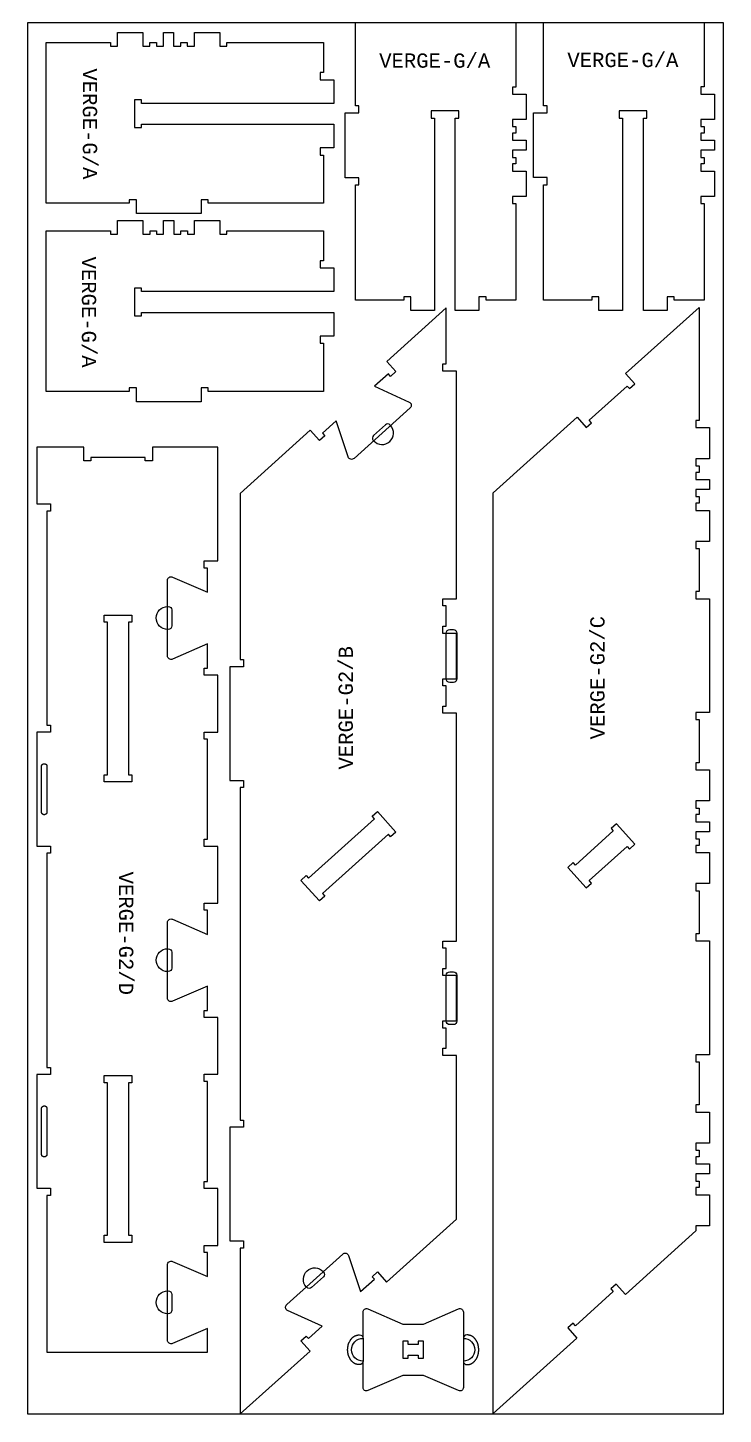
# Model space of a CAD drawing. Extents: x 0 to 12772, y 0 to 23683.
# Drawn here: x 5063 to 6283, y 1291 to 3722 of the extents above; entities that cross this region are included whole.
import ezdxf

# ---------------------------------------------------------------- set-up
doc = ezdxf.new("R2010")
doc.units = 0
for name, color, linetype in [('0_SHEET_SPRUCEPLY_2440X122', 1, 'CONTINUOUS'), ('1_ANYTOOL_1MMDEEP_LABELS_S', 2, 'CONTINUOUS'), ('3_ANYTOOL_CUTTHROUGH_INSID', 4, 'CONTINUOUS'), ('4_ANYTOOL_CUTTHROUGH_OUTSI', 5, 'CONTINUOUS'), ('5_ANYTOOL_HALF_MILL_9MM_IN', 3, 'CONTINUOUS')]:
    doc.layers.add(name, color=color, linetype=linetype)
doc.styles.add('MONOTXT_REGULAR', font='')
doc.styles.get('MONOTXT_REGULAR').set_extended_font_data('Monotxt')

msp = doc.modelspace()

# ---------------------------------------------------------------- linework, layer by layer
at = {"layer": '0_SHEET_SPRUCEPLY_2440X122'}
msp.add_lwpolyline([(6283, 1290.9), (5063, 1290.9), (5063, 3730.9), (6283, 3730.9)], close=True, dxfattribs=at)
at = {"layer": '3_ANYTOOL_CUTTHROUGH_INSID'}
for points in [[(5197.5, 2692.1), (5245.7, 2692.1), (5245.7, 2679.6), (5239.7, 2679.6), (5239.7, 2412.1), (5245.7, 2412.1), (5245.7, 2399.6), (5197.2, 2399.6), (5197.2, 2412.1), (5203.2, 2412.1), (5203.2, 2679.6), (5197.2, 2679.6), (5197.2, 2692.1)], [(5096.7, 2346.9), (5096.7, 2346.8), (5096.7, 2346.7), (5096.7, 2346.6), (5096.7, 2346.5), (5096.7, 2346.3), (5096.7, 2346.2), (5096.7, 2346.1), (5096.6, 2346), (5096.6, 2345.9), (5096.6, 2345.8), (5096.6, 2345.7), (5096.5, 2345.6), (5096.5, 2345.5), (5096.5, 2345.4), (5096.4, 2345.2), (5096.4, 2345.1), (5096.4, 2345), (5096.3, 2344.9), (5096.3, 2344.8), (5096.2, 2344.7), (5096.1, 2344.6), (5096.1, 2344.5), (5096, 2344.4), (5096, 2344.3), (5095.9, 2344.2), (5095.8, 2344.1), (5095.7, 2344), (5095.7, 2343.9), (5095.6, 2343.8), (5095.5, 2343.7), (5095.4, 2343.6), (5095.3, 2343.5), (5095.2, 2343.4), (5095.2, 2343.4), (5095.1, 2343.3), (5095, 2343.2), (5094.9, 2343.1), (5094.8, 2343), (5094.7, 2343), (5094.6, 2342.9), (5094.5, 2342.8), (5094.4, 2342.8), (5094.3, 2342.7), (5094.2, 2342.7), (5094.1, 2342.6), (5093.9, 2342.6), (5093.8, 2342.5), (5093.7, 2342.5), (5093.6, 2342.4), (5093.5, 2342.4), (5093.4, 2342.3), (5093.3, 2342.3), (5093.2, 2342.3), (5093.1, 2342.3), (5093, 2342.2), (5092.8, 2342.2), (5092.7, 2342.2), (5092.6, 2342.2), (5092.5, 2342.2), (5092.4, 2342.1), (5092.3, 2342.1), (5092.2, 2342.1), (5092.1, 2342.1), (5092, 2342.1), (5091.9, 2342.1), (5091.8, 2342.1), (5091.7, 2342.1), (5091.6, 2342.1), (5091.4, 2342.2), (5091.3, 2342.2), (5091.2, 2342.2), (5091.1, 2342.2), (5091, 2342.2), (5090.9, 2342.3), (5090.8, 2342.3), (5090.7, 2342.3), (5090.6, 2342.3), (5090.5, 2342.4), (5090.3, 2342.4), (5090.2, 2342.5), (5090.1, 2342.5), (5090, 2342.6), (5089.9, 2342.6), (5089.8, 2342.7), (5089.7, 2342.7), (5089.6, 2342.8), (5089.5, 2342.8), (5089.4, 2342.9), (5089.3, 2343), (5089.2, 2343), (5089.1, 2343.1), (5089, 2343.2), (5088.9, 2343.3), (5088.8, 2343.4), (5088.7, 2343.4), (5088.6, 2343.5), (5088.5, 2343.6), (5088.5, 2343.7), (5088.4, 2343.8), (5088.3, 2343.9), (5088.2, 2344), (5088.1, 2344.1), (5088.1, 2344.2), (5088, 2344.3), (5087.9, 2344.4), (5087.9, 2344.5), (5087.8, 2344.6), (5087.8, 2344.7), (5087.7, 2344.8), (5087.7, 2344.9), (5087.6, 2345), (5087.6, 2345.1), (5087.5, 2345.2), (5087.5, 2345.4), (5087.4, 2345.5), (5087.4, 2345.6), (5087.4, 2345.7), (5087.4, 2345.8), (5087.3, 2345.9), (5087.3, 2346), (5087.3, 2346.1), (5087.3, 2346.2), (5087.3, 2346.3), (5087.2, 2346.5), (5087.2, 2346.6), (5087.2, 2346.7), (5087.2, 2346.8), (5087.2, 2346.9), (5087.2, 2426.9), (5087.2, 2427), (5087.2, 2427.1), (5087.2, 2427.2), (5087.2, 2427.3), (5087.3, 2427.4), (5087.3, 2427.5), (5087.3, 2427.6), (5087.3, 2427.7), (5087.3, 2427.9), (5087.4, 2428), (5087.4, 2428.1), (5087.4, 2428.2), (5087.4, 2428.3), (5087.5, 2428.4), (5087.5, 2428.5), (5087.6, 2428.6), (5087.6, 2428.7), (5087.7, 2428.8), (5087.7, 2429), (5087.8, 2429.1), (5087.8, 2429.2), (5087.9, 2429.3), (5087.9, 2429.4), (5088, 2429.5), (5088.1, 2429.6), (5088.1, 2429.7), (5088.2, 2429.8), (5088.3, 2429.9), (5088.4, 2430), (5088.5, 2430.1), (5088.5, 2430.2), (5088.6, 2430.2), (5088.7, 2430.3), (5088.8, 2430.4), (5088.9, 2430.5), (5089, 2430.6), (5089.1, 2430.6), (5089.2, 2430.7), (5089.3, 2430.8), (5089.4, 2430.9), (5089.5, 2430.9), (5089.6, 2431), (5089.7, 2431), (5089.8, 2431.1), (5089.9, 2431.2), (5090, 2431.2), (5090.1, 2431.3), (5090.2, 2431.3), (5090.3, 2431.3), (5090.5, 2431.4), (5090.6, 2431.4), (5090.7, 2431.4), (5090.8, 2431.5), (5090.9, 2431.5), (5091, 2431.5), (5091.1, 2431.6), (5091.2, 2431.6), (5091.3, 2431.6), (5091.4, 2431.6), (5091.6, 2431.6), (5091.7, 2431.6), (5091.8, 2431.6), (5091.9, 2431.6), (5092, 2431.6), (5092.1, 2431.6), (5092.2, 2431.6), (5092.3, 2431.6), (5092.4, 2431.6), (5092.5, 2431.6), (5092.6, 2431.6), (5092.7, 2431.6), (5092.8, 2431.6), (5093, 2431.5), (5093.1, 2431.5), (5093.2, 2431.5), (5093.3, 2431.4), (5093.4, 2431.4), (5093.5, 2431.4), (5093.6, 2431.3), (5093.7, 2431.3), (5093.8, 2431.3), (5093.9, 2431.2), (5094.1, 2431.2), (5094.2, 2431.1), (5094.3, 2431), (5094.4, 2431), (5094.5, 2430.9), (5094.6, 2430.9), (5094.7, 2430.8), (5094.8, 2430.7), (5094.9, 2430.6), (5095, 2430.6), (5095.1, 2430.5), (5095.2, 2430.4), (5095.2, 2430.3), (5095.3, 2430.2), (5095.4, 2430.2), (5095.5, 2430.1), (5095.6, 2430), (5095.7, 2429.9), (5095.7, 2429.8), (5095.8, 2429.7), (5095.9, 2429.6), (5096, 2429.5), (5096, 2429.4), (5096.1, 2429.3), (5096.1, 2429.2), (5096.2, 2429.1), (5096.3, 2429), (5096.3, 2428.8), (5096.4, 2428.7), (5096.4, 2428.6), (5096.4, 2428.5), (5096.5, 2428.4), (5096.5, 2428.3), (5096.5, 2428.2), (5096.6, 2428.1), (5096.6, 2428), (5096.6, 2427.9), (5096.6, 2427.7), (5096.7, 2427.6), (5096.7, 2427.5), (5096.7, 2427.4), (5096.7, 2427.3), (5096.7, 2427.2), (5096.7, 2427.1), (5096.7, 2427), (5096.7, 2426.9)], [(5574.6, 2190.9), (5542.2, 2227), (5551.5, 2235.4), (5555.5, 2230.9), (5671, 2334.9), (5667, 2339.4), (5676.3, 2347.8), (5708.8, 2311.7), (5699.5, 2303.4), (5695.5, 2307.8), (5579.9, 2203.8), (5583.9, 2199.3)], [(6114.5, 2286.4), (6118.5, 2282), (6127.8, 2290.3), (6095.4, 2326.4), (6086.1, 2318), (6090.1, 2313.6), (6023.6, 2253.7), (6019.6, 2258.1), (6010.3, 2249.8), (6042.7, 2213.7), (6052, 2222.1), (6048, 2226.5)], [(5197.5, 1884.7), (5245.7, 1884.7), (5245.7, 1872.2), (5239.7, 1872.2), (5239.7, 1604.7), (5245.7, 1604.7), (5245.7, 1592.2), (5197.2, 1592.2), (5197.2, 1604.7), (5203.2, 1604.7), (5203.2, 1872.2), (5197.2, 1872.2), (5197.2, 1884.7)], [(5096.7, 1746.9), (5096.7, 1746.8), (5096.7, 1746.7), (5096.7, 1746.6), (5096.7, 1746.5), (5096.7, 1746.3), (5096.7, 1746.2), (5096.7, 1746.1), (5096.6, 1746), (5096.6, 1745.9), (5096.6, 1745.8), (5096.6, 1745.7), (5096.5, 1745.6), (5096.5, 1745.5), (5096.5, 1745.4), (5096.4, 1745.2), (5096.4, 1745.1), (5096.4, 1745), (5096.3, 1744.9), (5096.3, 1744.8), (5096.2, 1744.7), (5096.1, 1744.6), (5096.1, 1744.5), (5096, 1744.4), (5096, 1744.3), (5095.9, 1744.2), (5095.8, 1744.1), (5095.7, 1744), (5095.7, 1743.9), (5095.6, 1743.8), (5095.5, 1743.7), (5095.4, 1743.6), (5095.3, 1743.5), (5095.2, 1743.4), (5095.2, 1743.4), (5095.1, 1743.3), (5095, 1743.2), (5094.9, 1743.1), (5094.8, 1743), (5094.7, 1743), (5094.6, 1742.9), (5094.5, 1742.8), (5094.4, 1742.8), (5094.3, 1742.7), (5094.2, 1742.7), (5094.1, 1742.6), (5093.9, 1742.6), (5093.8, 1742.5), (5093.7, 1742.5), (5093.6, 1742.4), (5093.5, 1742.4), (5093.4, 1742.3), (5093.3, 1742.3), (5093.2, 1742.3), (5093.1, 1742.3), (5093, 1742.2), (5092.8, 1742.2), (5092.7, 1742.2), (5092.6, 1742.2), (5092.5, 1742.2), (5092.4, 1742.1), (5092.3, 1742.1), (5092.2, 1742.1), (5092.1, 1742.1), (5092, 1742.1), (5091.9, 1742.1), (5091.8, 1742.1), (5091.7, 1742.1), (5091.6, 1742.1), (5091.4, 1742.2), (5091.3, 1742.2), (5091.2, 1742.2), (5091.1, 1742.2), (5091, 1742.2), (5090.9, 1742.3), (5090.8, 1742.3), (5090.7, 1742.3), (5090.6, 1742.3), (5090.5, 1742.4), (5090.3, 1742.4), (5090.2, 1742.5), (5090.1, 1742.5), (5090, 1742.6), (5089.9, 1742.6), (5089.8, 1742.7), (5089.7, 1742.7), (5089.6, 1742.8), (5089.5, 1742.8), (5089.4, 1742.9), (5089.3, 1743), (5089.2, 1743), (5089.1, 1743.1), (5089, 1743.2), (5088.9, 1743.3), (5088.8, 1743.4), (5088.7, 1743.4), (5088.6, 1743.5), (5088.5, 1743.6), (5088.5, 1743.7), (5088.4, 1743.8), (5088.3, 1743.9), (5088.2, 1744), (5088.1, 1744.1), (5088.1, 1744.2), (5088, 1744.3), (5087.9, 1744.4), (5087.9, 1744.5), (5087.8, 1744.6), (5087.8, 1744.7), (5087.7, 1744.8), (5087.7, 1744.9), (5087.6, 1745), (5087.6, 1745.1), (5087.5, 1745.2), (5087.5, 1745.4), (5087.4, 1745.5), (5087.4, 1745.6), (5087.4, 1745.7), (5087.4, 1745.8), (5087.3, 1745.9), (5087.3, 1746), (5087.3, 1746.1), (5087.3, 1746.2), (5087.3, 1746.3), (5087.2, 1746.5), (5087.2, 1746.6), (5087.2, 1746.7), (5087.2, 1746.8), (5087.2, 1746.9), (5087.2, 1826.9), (5087.2, 1827), (5087.2, 1827.1), (5087.2, 1827.2), (5087.2, 1827.3), (5087.3, 1827.4), (5087.3, 1827.5), (5087.3, 1827.6), (5087.3, 1827.7), (5087.3, 1827.9), (5087.4, 1828), (5087.4, 1828.1), (5087.4, 1828.2), (5087.4, 1828.3), (5087.5, 1828.4), (5087.5, 1828.5), (5087.6, 1828.6), (5087.6, 1828.7), (5087.7, 1828.8), (5087.7, 1829), (5087.8, 1829.1), (5087.8, 1829.2), (5087.9, 1829.3), (5087.9, 1829.4), (5088, 1829.5), (5088.1, 1829.6), (5088.1, 1829.7), (5088.2, 1829.8), (5088.3, 1829.9), (5088.4, 1830), (5088.5, 1830.1), (5088.5, 1830.2), (5088.6, 1830.2), (5088.7, 1830.3), (5088.8, 1830.4), (5088.9, 1830.5), (5089, 1830.6), (5089.1, 1830.6), (5089.2, 1830.7), (5089.3, 1830.8), (5089.4, 1830.9), (5089.5, 1830.9), (5089.6, 1831), (5089.7, 1831), (5089.8, 1831.1), (5089.9, 1831.2), (5090, 1831.2), (5090.1, 1831.3), (5090.2, 1831.3), (5090.3, 1831.3), (5090.5, 1831.4), (5090.6, 1831.4), (5090.7, 1831.4), (5090.8, 1831.5), (5090.9, 1831.5), (5091, 1831.5), (5091.1, 1831.6), (5091.2, 1831.6), (5091.3, 1831.6), (5091.4, 1831.6), (5091.6, 1831.6), (5091.7, 1831.6), (5091.8, 1831.6), (5091.9, 1831.6), (5092, 1831.6), (5092.1, 1831.6), (5092.2, 1831.6), (5092.3, 1831.6), (5092.4, 1831.6), (5092.5, 1831.6), (5092.6, 1831.6), (5092.7, 1831.6), (5092.8, 1831.6), (5093, 1831.5), (5093.1, 1831.5), (5093.2, 1831.5), (5093.3, 1831.4), (5093.4, 1831.4), (5093.5, 1831.4), (5093.6, 1831.3), (5093.7, 1831.3), (5093.8, 1831.3), (5093.9, 1831.2), (5094.1, 1831.2), (5094.2, 1831.1), (5094.3, 1831), (5094.4, 1831), (5094.5, 1830.9), (5094.6, 1830.9), (5094.7, 1830.8), (5094.8, 1830.7), (5094.9, 1830.6), (5095, 1830.6), (5095.1, 1830.5), (5095.2, 1830.4), (5095.2, 1830.3), (5095.3, 1830.2), (5095.4, 1830.2), (5095.5, 1830.1), (5095.6, 1830), (5095.7, 1829.9), (5095.7, 1829.8), (5095.8, 1829.7), (5095.9, 1829.6), (5096, 1829.5), (5096, 1829.4), (5096.1, 1829.3), (5096.1, 1829.2), (5096.2, 1829.1), (5096.3, 1829), (5096.3, 1828.8), (5096.4, 1828.7), (5096.4, 1828.6), (5096.4, 1828.5), (5096.5, 1828.4), (5096.5, 1828.3), (5096.5, 1828.2), (5096.6, 1828.1), (5096.6, 1828), (5096.6, 1827.9), (5096.6, 1827.7), (5096.7, 1827.6), (5096.7, 1827.5), (5096.7, 1827.4), (5096.7, 1827.3), (5096.7, 1827.2), (5096.7, 1827.1), (5096.7, 1827), (5096.7, 1826.9)], [(5747.6, 1413.3), (5730.5, 1413.3), (5730.5, 1419), (5721.1, 1419), (5721.1, 1389), (5730.5, 1389), (5730.5, 1394.8), (5747.6, 1394.8), (5747.6, 1389.1), (5757.1, 1389.1), (5757.1, 1419.1), (5747.6, 1419.1)]]:
    msp.add_lwpolyline(points, close=True, dxfattribs=at)
at = {"layer": '4_ANYTOOL_CUTTHROUGH_OUTSI'}
for points in [[(5919.4, 3730.6), (5919.4, 3618), (5913.4, 3618), (5913.4, 3605.5), (5937.4, 3605.5), (5937.4, 3561.1), (5913.4, 3561.1), (5913.4, 3548.6), (5919.4, 3548.6), (5919.4, 3537.1), (5913.4, 3537.1), (5913.4, 3524.6), (5937.4, 3524.6), (5937.4, 3507.1), (5913.4, 3507.1), (5913.4, 3494.6), (5919.4, 3494.6), (5919.4, 3483.1), (5913.4, 3483.1), (5913.4, 3470.6), (5937.4, 3470.6), (5937.4, 3426), (5913.4, 3426), (5913.4, 3413.5), (5919.4, 3413.5), (5919.4, 3244.1), (5866.9, 3244.1), (5866.9, 3250.1), (5854.4, 3250.1), (5854.4, 3226.1), (5812.9, 3226.1), (5812.9, 3563.5), (5818.9, 3563.5), (5818.9, 3576), (5770.4, 3576), (5770.4, 3563.5), (5776.4, 3563.5), (5776.4, 3226.1), (5734.9, 3226.1), (5734.9, 3250.1), (5722.4, 3250.1), (5722.4, 3244.1), (5637.9, 3244.1), (5637.9, 3261.9), (5637.9, 3446.5), (5643.9, 3446.5), (5643.9, 3459), (5619.9, 3459), (5619.9, 3572.5), (5643.9, 3572.5), (5643.9, 3585), (5637.9, 3585), (5637.9, 3730.6)], [(6249.4, 3730.7), (6249.4, 3618.1), (6243.4, 3618.1), (6243.4, 3605.6), (6267.4, 3605.6), (6267.4, 3561.2), (6243.4, 3561.2), (6243.4, 3548.7), (6249.4, 3548.7), (6249.4, 3537.2), (6243.4, 3537.2), (6243.4, 3524.7), (6267.4, 3524.7), (6267.4, 3507.2), (6243.4, 3507.2), (6243.4, 3494.7), (6249.4, 3494.7), (6249.4, 3483.2), (6243.4, 3483.2), (6243.4, 3470.7), (6267.4, 3470.7), (6267.4, 3426.1), (6243.4, 3426.1), (6243.4, 3413.6), (6249.4, 3413.6), (6249.4, 3244.2), (6196.9, 3244.2), (6196.9, 3250.2), (6184.4, 3250.2), (6184.4, 3226.2), (6142.9, 3226.2), (6142.9, 3563.6), (6148.9, 3563.6), (6148.9, 3576.1), (6100.4, 3576.1), (6100.4, 3563.6), (6106.4, 3563.6), (6106.4, 3226.2), (6064.9, 3226.2), (6064.9, 3250.2), (6052.4, 3250.2), (6052.4, 3244.2), (5967.9, 3244.2), (5967.9, 3262), (5967.9, 3446.6), (5973.9, 3446.6), (5973.9, 3459.1), (5949.9, 3459.1), (5949.9, 3572.6), (5973.9, 3572.6), (5973.9, 3585.1), (5967.9, 3585.1), (5967.9, 3730.7)]]:
    msp.add_lwpolyline(points, dxfattribs=at)
for points in [[(5095.4, 3695.8), (5208, 3695.8), (5208, 3689.8), (5220.5, 3689.8), (5220.5, 3713.8), (5264.9, 3713.8), (5264.9, 3689.8), (5277.4, 3689.8), (5277.4, 3695.8), (5288.8, 3695.8), (5288.8, 3689.8), (5301.3, 3689.8), (5301.3, 3713.8), (5318.9, 3713.8), (5318.9, 3689.8), (5331.4, 3689.8), (5331.4, 3695.8), (5342.9, 3695.8), (5342.9, 3689.8), (5355.4, 3689.8), (5355.4, 3713.8), (5400, 3713.8), (5400, 3689.8), (5412.5, 3689.8), (5412.5, 3695.8), (5581.8, 3695.8), (5581.8, 3643.3), (5575.8, 3643.3), (5575.8, 3630.8), (5599.8, 3630.8), (5599.8, 3589.3), (5262.5, 3589.3), (5262.5, 3595.3), (5250, 3595.3), (5250, 3546.8), (5262.5, 3546.8), (5262.5, 3552.8), (5599.8, 3552.8), (5599.8, 3511.3), (5575.8, 3511.3), (5575.8, 3498.8), (5581.8, 3498.8), (5581.8, 3414.4), (5564.1, 3414.4), (5379.5, 3414.4), (5379.5, 3420.4), (5367, 3420.4), (5367, 3396.3), (5253.5, 3396.3), (5253.5, 3420.3), (5241, 3420.3), (5241, 3414.3), (5095.4, 3414.3)], [(5095.5, 3365.8), (5208, 3365.8), (5208, 3359.8), (5220.5, 3359.8), (5220.5, 3383.8), (5265, 3383.8), (5265, 3359.8), (5277.5, 3359.8), (5277.5, 3365.8), (5288.9, 3365.8), (5288.9, 3359.8), (5301.4, 3359.8), (5301.4, 3383.8), (5319, 3383.8), (5319, 3359.8), (5331.5, 3359.8), (5331.5, 3365.8), (5343, 3365.8), (5343, 3359.8), (5355.5, 3359.8), (5355.5, 3383.8), (5400, 3383.8), (5400, 3359.8), (5412.5, 3359.8), (5412.5, 3365.8), (5581.9, 3365.8), (5581.9, 3313.3), (5575.9, 3313.3), (5575.9, 3300.8), (5599.9, 3300.8), (5599.9, 3259.3), (5262.5, 3259.3), (5262.5, 3265.3), (5250, 3265.3), (5250, 3216.8), (5262.5, 3216.8), (5262.5, 3222.8), (5599.9, 3222.8), (5599.9, 3181.3), (5575.9, 3181.3), (5575.9, 3168.8), (5581.9, 3168.8), (5581.9, 3084.4), (5564.2, 3084.4), (5379.5, 3084.4), (5379.5, 3090.4), (5367, 3090.4), (5367, 3066.3), (5253.5, 3066.3), (5253.5, 3090.3), (5241, 3090.3), (5241, 3084.3), (5095.5, 3084.3)], [(6234.8, 2120.8), (6258.8, 2120.8), (6258.8, 1921.3), (6234.8, 1921.3), (6234.8, 1908.8), (6240.8, 1908.8), (6240.8, 1833.3), (6234.8, 1833.3), (6234.8, 1820.8), (6258.8, 1820.8), (6258.8, 1766.3), (6234.8, 1766.3), (6234.8, 1753.8), (6240.8, 1753.8), (6240.8, 1742.3), (6234.8, 1742.3), (6234.8, 1729.8), (6258.8, 1729.8), (6258.8, 1712.3), (6234.8, 1712.3), (6234.8, 1699.8), (6240.8, 1699.8), (6240.8, 1688.3), (6234.8, 1688.3), (6234.8, 1675.8), (6258.8, 1675.8), (6258.8, 1621.3), (6234.8, 1621.3), (6234.8, 1612.3), (6111.4, 1501.1), (6095.3, 1519), (6086, 1510.6), (6090, 1506.1), (6023.5, 1446.2), (6019.5, 1450.7), (6010.2, 1442.3), (6026.3, 1424.5), (5879.3, 1292.2), (5879.3, 2906.2), (6026.6, 3038.9), (6042.7, 3021.1), (6052, 3029.4), (6047.9, 3033.9), (6114.5, 3093.8), (6118.5, 3089.3), (6127.8, 3097.7), (6111.7, 3115.5), (6240.8, 3231.7), (6240.8, 3033.3), (6234.8, 3033.3), (6234.8, 3020.8), (6258.8, 3020.8), (6258.8, 2966.3), (6234.8, 2966.3), (6234.8, 2953.8), (6240.8, 2953.8), (6240.8, 2942.3), (6234.8, 2942.3), (6234.8, 2929.8), (6258.8, 2929.8), (6258.8, 2912.3), (6234.8, 2912.3), (6234.8, 2899.8), (6240.8, 2899.8), (6240.8, 2888.3), (6234.8, 2888.3), (6234.8, 2875.8), (6258.8, 2875.8), (6258.8, 2821.3), (6234.8, 2821.3), (6234.8, 2808.8), (6240.8, 2808.8), (6240.8, 2733.3), (6234.8, 2733.3), (6234.8, 2720.8), (6258.8, 2720.8), (6258.8, 2521.3), (6234.8, 2521.3), (6234.8, 2508.8), (6240.8, 2508.8), (6240.8, 2433.3), (6234.8, 2433.3), (6234.8, 2420.8), (6258.8, 2420.8), (6258.8, 2366.3), (6234.8, 2366.3), (6234.8, 2353.8), (6240.8, 2353.8), (6240.8, 2342.3), (6234.8, 2342.3), (6234.8, 2329.8), (6258.8, 2329.8), (6258.8, 2312.3), (6234.8, 2312.3), (6234.8, 2299.8), (6240.8, 2299.8), (6240.8, 2288.3), (6234.8, 2288.3), (6234.8, 2275.8), (6258.8, 2275.8), (6258.8, 2221.3), (6234.8, 2221.3), (6234.8, 2208.8), (6240.8, 2208.8), (6240.8, 2133.3), (6234.8, 2133.3)]]:
    msp.add_lwpolyline(points, close=True, dxfattribs=at)
for points in [[(5732.1, 3065.7, -0.539734), (5733.7, 3055.4), (5635.3, 2966.8, -0.539734), (5625.2, 2969.5), (5603.9, 3032.8), (5579.9, 3011.2), (5583.9, 3006.7), (5574.6, 2998.3), (5558.6, 3016.2), (5435.7, 2905.6), (5435.7, 2614.2), (5441.7, 2614.2), (5441.7, 2601.7), (5417.7, 2601.7), (5417.7, 2402.2), (5441.7, 2402.2), (5441.7, 2389.7), (5435.7, 2389.7), (5435.7, 1806.8), (5441.7, 1806.8), (5441.7, 1794.3), (5417.7, 1794.3), (5417.7, 1594.8), (5441.7, 1594.8), (5441.7, 1582.3), (5435.7, 1582.3), (5435.7, 1291.5), (5558.2, 1401.8), (5542.2, 1419.6), (5551.5, 1428), (5551.6, 1427.8), (5555.5, 1423.5), (5579.5, 1445.1), (5518.8, 1472.9), (5518.8, 1472.9, -0.539734), (5517.2, 1483.2), (5615.6, 1571.8, -0.539734), (5625.7, 1569.2), (5646.9, 1505.9), (5671, 1527.6), (5667, 1532), (5676.3, 1540.4), (5692.4, 1522.6), (5815.2, 1633.2), (5815.2, 1920.1), (5791.2, 1920.1), (5791.2, 1932.6), (5797.2, 1932.6), (5797.2, 1968.1), (5791.2, 1968.1), (5791.2, 1980.6), (5815.2, 1980.6), (5815.2, 2060.1), (5791.2, 2060.1), (5791.2, 2072.6), (5797.2, 2072.6), (5797.2, 2108.1), (5791.2, 2108.1), (5791.2, 2120.6), (5815.2, 2120.6), (5815.2, 2520.1), (5791.2, 2520.1), (5791.2, 2532.6), (5797.2, 2532.6), (5797.2, 2568.1), (5791.2, 2568.1), (5791.2, 2580.6), (5815.2, 2580.6), (5815.2, 2660.1), (5791.2, 2660.1), (5791.2, 2672.6), (5797.2, 2672.6), (5797.2, 2708.1), (5791.2, 2708.1), (5791.2, 2720.6), (5815.2, 2720.6), (5815.2, 3120.1), (5791.2, 3120.1), (5791.2, 3132.6), (5797.2, 3132.6), (5797.2, 3231.1), (5692.7, 3136.9), (5708.8, 3119.1), (5699.5, 3110.7), (5695.5, 3115.2), (5671.4, 3093.5), (5732.1, 3065.7)], [(5378.2, 1574.6, -0.000007), (5372.5, 1574.6), (5372.2, 1574.6), (5372.2, 1587.1), (5396.2, 1587.1), (5396.2, 1686.6), (5372.2, 1686.6), (5372.2, 1699.1), (5378.2, 1699.1), (5378.2, 1874.6), (5372.2, 1874.6), (5372.2, 1887.1), (5396.2, 1887.1), (5396.2, 1986.6), (5372.2, 1986.6), (5372.2, 1999.1), (5372.5, 1999.1, -0.000008), (5378.2, 1999.1), (5378.2, 2041.5), (5317, 2015, -0.539734), (5308.2, 2020.7), (5308.2, 2153.1, -0.539734), (5317, 2158.8), (5378.2, 2132.3), (5378.2, 2174.6, -0.000007), (5372.5, 2174.6), (5372.2, 2174.6), (5372.2, 2187.1), (5396.2, 2187.1), (5396.2, 2286.6), (5372.2, 2286.6), (5372.2, 2299.1), (5378.2, 2299.1), (5378.2, 2474.6), (5372.2, 2474.6), (5372.2, 2487.1), (5396.2, 2487.1), (5396.2, 2586.6), (5372.2, 2586.6), (5372.2, 2599.1), (5372.5, 2599.1, -0.000008), (5378.2, 2599.1), (5378.2, 2641.5), (5317, 2615, -0.539734), (5308.2, 2620.7), (5308.2, 2753.1, -0.539734), (5317, 2758.8), (5378.2, 2732.3), (5378.2, 2774.6, -0.000007), (5372.5, 2774.6), (5372.2, 2774.6), (5372.2, 2787.1), (5396.2, 2787.1), (5396.2, 2986.6), (5281.7, 2986.6), (5281.7, 2962.6), (5269.2, 2962.6), (5269.2, 2968.6), (5173.7, 2968.6), (5173.7, 2962.6), (5161.2, 2962.6), (5161.2, 2986.6), (5078.7, 2986.6), (5078.7, 2887.1), (5102.7, 2887.1), (5102.7, 2874.6), (5096.7, 2874.6), (5096.7, 2499.1), (5102.7, 2499.1), (5102.7, 2486.6), (5078.7, 2486.6), (5078.7, 2287.1), (5102.7, 2287.1), (5102.7, 2274.6), (5096.7, 2274.6), (5096.7, 1899.1, -0.000012), (5102.5, 1899.1), (5102.7, 1899.1), (5102.7, 1886.6), (5078.7, 1886.6), (5078.7, 1687.1), (5102.7, 1687.1), (5102.7, 1674.6), (5096.7, 1674.6), (5096.7, 1399.8), (5378.2, 1399.8), (5378.2, 1441.5), (5317, 1415, -0.539734), (5308.2, 1420.7), (5308.2, 1553.1, -0.539734), (5317, 1558.8), (5378.2, 1532.3)], [(5827.1, 1337.8, -0.539734), (5818.7, 1332.3), (5757.1, 1359), (5721.1, 1359), (5659.5, 1332.3, -0.539734), (5651.1, 1337.8), (5651.1, 1384, -1), (5651.1, 1424), (5651.1, 1470.2, -0.539734), (5659.5, 1475.7), (5721.1, 1449), (5757.1, 1449), (5818.7, 1475.7, -0.539734), (5827.1, 1470.2), (5827.1, 1424, -1), (5827.1, 1384)]]:
    msp.add_lwpolyline(points, format="xyb", close=True, dxfattribs=at)
at = {"layer": '5_ANYTOOL_HALF_MILL_9MM_IN'}
for points in [[(5669.7, 2997.8, 1), (5699.4, 3024.6), (5698.8, 3025.3, 0.413668), (5690.3, 3025.7), (5669.5, 3007, 0.41476), (5669, 2998.5)], [(5308.5, 2667.1, -1), (5308.5, 2707.1), (5309.5, 2707.1, -0.413668), (5315.5, 2701.1), (5315.5, 2673.1, -0.41476), (5309.5, 2667.1)], [(5797.2, 2660.6, -0.414214), (5803.2, 2666.6), (5809.7, 2666.6, -0.414214), (5815.7, 2660.6), (5815.7, 2580.1, -0.414214), (5809.7, 2574.1), (5803.2, 2574.1, -0.414214), (5797.2, 2580.1)], [(5308.5, 2067.1, -1), (5308.5, 2107.1), (5309.5, 2107.1, -0.413668), (5315.5, 2101.1), (5315.5, 2073.1, -0.41476), (5309.5, 2067.1)], [(5797.2, 2060.6, -0.414214), (5803.2, 2066.6), (5809.7, 2066.6, -0.414214), (5815.7, 2060.6), (5815.7, 1980.1, -0.414214), (5809.7, 1974.1), (5803.2, 1974.1, -0.414214), (5797.2, 1980.1)], [(5551.6, 1514.2, -1), (5581.3, 1541), (5582, 1540.3, -0.413668), (5581.5, 1531.8), (5560.8, 1513, -0.41476), (5552.3, 1513.5)], [(5308.5, 1467.1, -1), (5308.5, 1507.1), (5309.5, 1507.1, -0.413668), (5315.5, 1501.1), (5315.5, 1473.1, -0.41476), (5309.5, 1467.1)], [(5644.1, 1378), (5643.6, 1378), (5643.2, 1378), (5642.7, 1378), (5642.3, 1378.1), (5641.8, 1378.2), (5641.4, 1378.2), (5640.9, 1378.3), (5640.5, 1378.4), (5640, 1378.5), (5639.5, 1378.7), (5639.1, 1378.8), (5638.6, 1379), (5638.1, 1379.2), (5637.7, 1379.4), (5637.2, 1379.6), (5636.7, 1379.8), (5636.3, 1380.1), (5635.8, 1380.3), (5635.4, 1380.6), (5634.9, 1380.9), (5634.5, 1381.2), (5634, 1381.5), (5633.6, 1381.9), (5633.2, 1382.2), (5632.7, 1382.6), (5632.3, 1383), (5631.9, 1383.4), (5631.5, 1383.8), (5631.1, 1384.2), (5630.7, 1384.7), (5630.3, 1385.1), (5630, 1385.6), (5629.6, 1386.1), (5629.3, 1386.6), (5628.9, 1387.1), (5628.6, 1387.6), (5628.3, 1388.1), (5628, 1388.7), (5627.7, 1389.2), (5627.4, 1389.8), (5627.1, 1390.3), (5626.8, 1390.9), (5626.6, 1391.5), (5626.3, 1392), (5626.1, 1392.6), (5625.9, 1393.2), (5625.7, 1393.8), (5625.5, 1394.4), (5625.3, 1395), (5625.2, 1395.6), (5625, 1396.2), (5624.9, 1396.8), (5624.8, 1397.4), (5624.6, 1398), (5624.5, 1398.7), (5624.4, 1399.3), (5624.4, 1399.9), (5624.3, 1400.5), (5624.2, 1401.1), (5624.2, 1401.7), (5624.2, 1402.2), (5624.1, 1402.8), (5624.1, 1404), (5624.1, 1405.1), (5624.2, 1405.7), (5624.2, 1406.3), (5624.2, 1406.9), (5624.3, 1407.5), (5624.4, 1408.1), (5624.4, 1408.7), (5624.5, 1409.3), (5624.6, 1409.9), (5624.8, 1410.5), (5624.9, 1411.1), (5625, 1411.8), (5625.2, 1412.4), (5625.3, 1413), (5625.5, 1413.6), (5625.7, 1414.2), (5625.9, 1414.8), (5626.1, 1415.3), (5626.4, 1415.9), (5626.6, 1416.5), (5626.8, 1417.1), (5627.1, 1417.7), (5627.4, 1418.2), (5627.7, 1418.8), (5628, 1419.3), (5628.3, 1419.9), (5628.6, 1420.4), (5628.9, 1420.9), (5629.3, 1421.4), (5629.6, 1421.9), (5630, 1422.4), (5630.4, 1422.8), (5630.7, 1423.3), (5631.1, 1423.7), (5631.5, 1424.2), (5631.9, 1424.6), (5632.3, 1425), (5632.8, 1425.4), (5633.2, 1425.8), (5633.6, 1426.1), (5634.1, 1426.4), (5634.5, 1426.8), (5634.9, 1427.1), (5635.4, 1427.4), (5635.8, 1427.7), (5636.3, 1427.9), (5636.8, 1428.2), (5637.2, 1428.4), (5637.7, 1428.6), (5638.2, 1428.8), (5638.6, 1429), (5639.1, 1429.2), (5639.6, 1429.3), (5640, 1429.4), (5640.5, 1429.6), (5641, 1429.7), (5641.4, 1429.7), (5641.9, 1429.8), (5642.3, 1429.9), (5642.8, 1429.9), (5643.2, 1430), (5643.7, 1430), (5644.1, 1430), (5645.1, 1430, -0.413668), (5651.1, 1424), (5651.1, 1384, -0.41476), (5645.1, 1378)], [(5834.1, 1378), (5834.5, 1378), (5835, 1378), (5835.4, 1378), (5835.9, 1378.1), (5836.3, 1378.2), (5836.8, 1378.2), (5837.2, 1378.3), (5837.7, 1378.4), (5838.2, 1378.5), (5838.6, 1378.7), (5839.1, 1378.8), (5839.6, 1379), (5840, 1379.2), (5840.5, 1379.4), (5841, 1379.6), (5841.4, 1379.8), (5841.9, 1380.1), (5842.3, 1380.3), (5842.8, 1380.6), (5843.2, 1380.9), (5843.7, 1381.2), (5844.1, 1381.5), (5844.6, 1381.9), (5845, 1382.2), (5845.4, 1382.6), (5845.8, 1383), (5846.3, 1383.4), (5846.7, 1383.8), (5847.1, 1384.2), (5847.4, 1384.7), (5847.8, 1385.1), (5848.2, 1385.6), (5848.6, 1386.1), (5848.9, 1386.6), (5849.2, 1387.1), (5849.6, 1387.6), (5849.9, 1388.1), (5850.2, 1388.7), (5850.5, 1389.2), (5850.8, 1389.8), (5851.1, 1390.3), (5851.3, 1390.9), (5851.6, 1391.5), (5851.8, 1392), (5852, 1392.6), (5852.2, 1393.2), (5852.4, 1393.8), (5852.6, 1394.4), (5852.8, 1395), (5853, 1395.6), (5853.1, 1396.2), (5853.3, 1396.8), (5853.4, 1397.4), (5853.5, 1398), (5853.6, 1398.7), (5853.7, 1399.3), (5853.8, 1399.9), (5853.9, 1400.5), (5853.9, 1401.1), (5854, 1401.7), (5854, 1402.2), (5854, 1402.8), (5854, 1404), (5854, 1405.1), (5854, 1405.7), (5854, 1406.3), (5853.9, 1406.9), (5853.9, 1407.5), (5853.8, 1408.1), (5853.7, 1408.7), (5853.6, 1409.3), (5853.5, 1409.9), (5853.4, 1410.5), (5853.3, 1411.1), (5853.1, 1411.8), (5853, 1412.4), (5852.8, 1413), (5852.6, 1413.6), (5852.4, 1414.2), (5852.2, 1414.8), (5852, 1415.3), (5851.8, 1415.9), (5851.6, 1416.5), (5851.3, 1417.1), (5851.1, 1417.7), (5850.8, 1418.2), (5850.5, 1418.8), (5850.2, 1419.3), (5849.9, 1419.9), (5849.6, 1420.4), (5849.2, 1420.9), (5848.9, 1421.4), (5848.5, 1421.9), (5848.2, 1422.4), (5847.8, 1422.8), (5847.4, 1423.3), (5847, 1423.7), (5846.6, 1424.2), (5846.2, 1424.6), (5845.8, 1425), (5845.4, 1425.4), (5845, 1425.8), (5844.5, 1426.1), (5844.1, 1426.4), (5843.7, 1426.8), (5843.2, 1427.1), (5842.8, 1427.4), (5842.3, 1427.7), (5841.8, 1427.9), (5841.4, 1428.2), (5840.9, 1428.4), (5840.5, 1428.6), (5840, 1428.8), (5839.5, 1429), (5839.1, 1429.2), (5838.6, 1429.3), (5838.1, 1429.4), (5837.7, 1429.6), (5837.2, 1429.7), (5836.7, 1429.7), (5836.3, 1429.8), (5835.8, 1429.9), (5835.4, 1429.9), (5834.9, 1430), (5834.5, 1430), (5834, 1430), (5833.1, 1430, 0.413668), (5827.1, 1424), (5827.1, 1384, 0.41476), (5833.1, 1378)]]:
    msp.add_lwpolyline(points, format="xyb", close=True, dxfattribs=at)

# ---------------------------------------------------------------- texts
at = {"layer": '1_ANYTOOL_1MMDEEP_LABELS_S', "char_height": 25, "width": 486.757, "attachment_point": 5, "style": 'MONOTXT_REGULAR'}
for insert in [(5776.9, 3664.2), (6106.9, 3665.3)]:
    msp.add_mtext('VERGE-G/A', dxfattribs=dict(at, insert=insert))
at = {"layer": '1_ANYTOOL_1MMDEEP_LABELS_S', "char_height": 25, "attachment_point": 5, "style": 'MONOTXT_REGULAR'}
for s, insert, width, rotation in [('VERGE-G/A', (5172, 3553.4), 486.757, 270), ('VERGE-G/A', (5170.3, 3223.4), 486.757, 270), ('VERGE-G2/C', (6062.4, 2582.4), 536.757, 90), ('VERGE-G2/B', (5621, 2529.6), 537.027, 90), ('VERGE-G2/D', (5235.5, 2134.2), 537.027, 270)]:
    msp.add_mtext(s, dxfattribs=dict(at, insert=insert, width=width, rotation=rotation))

doc.saveas('drawing.dxf')
